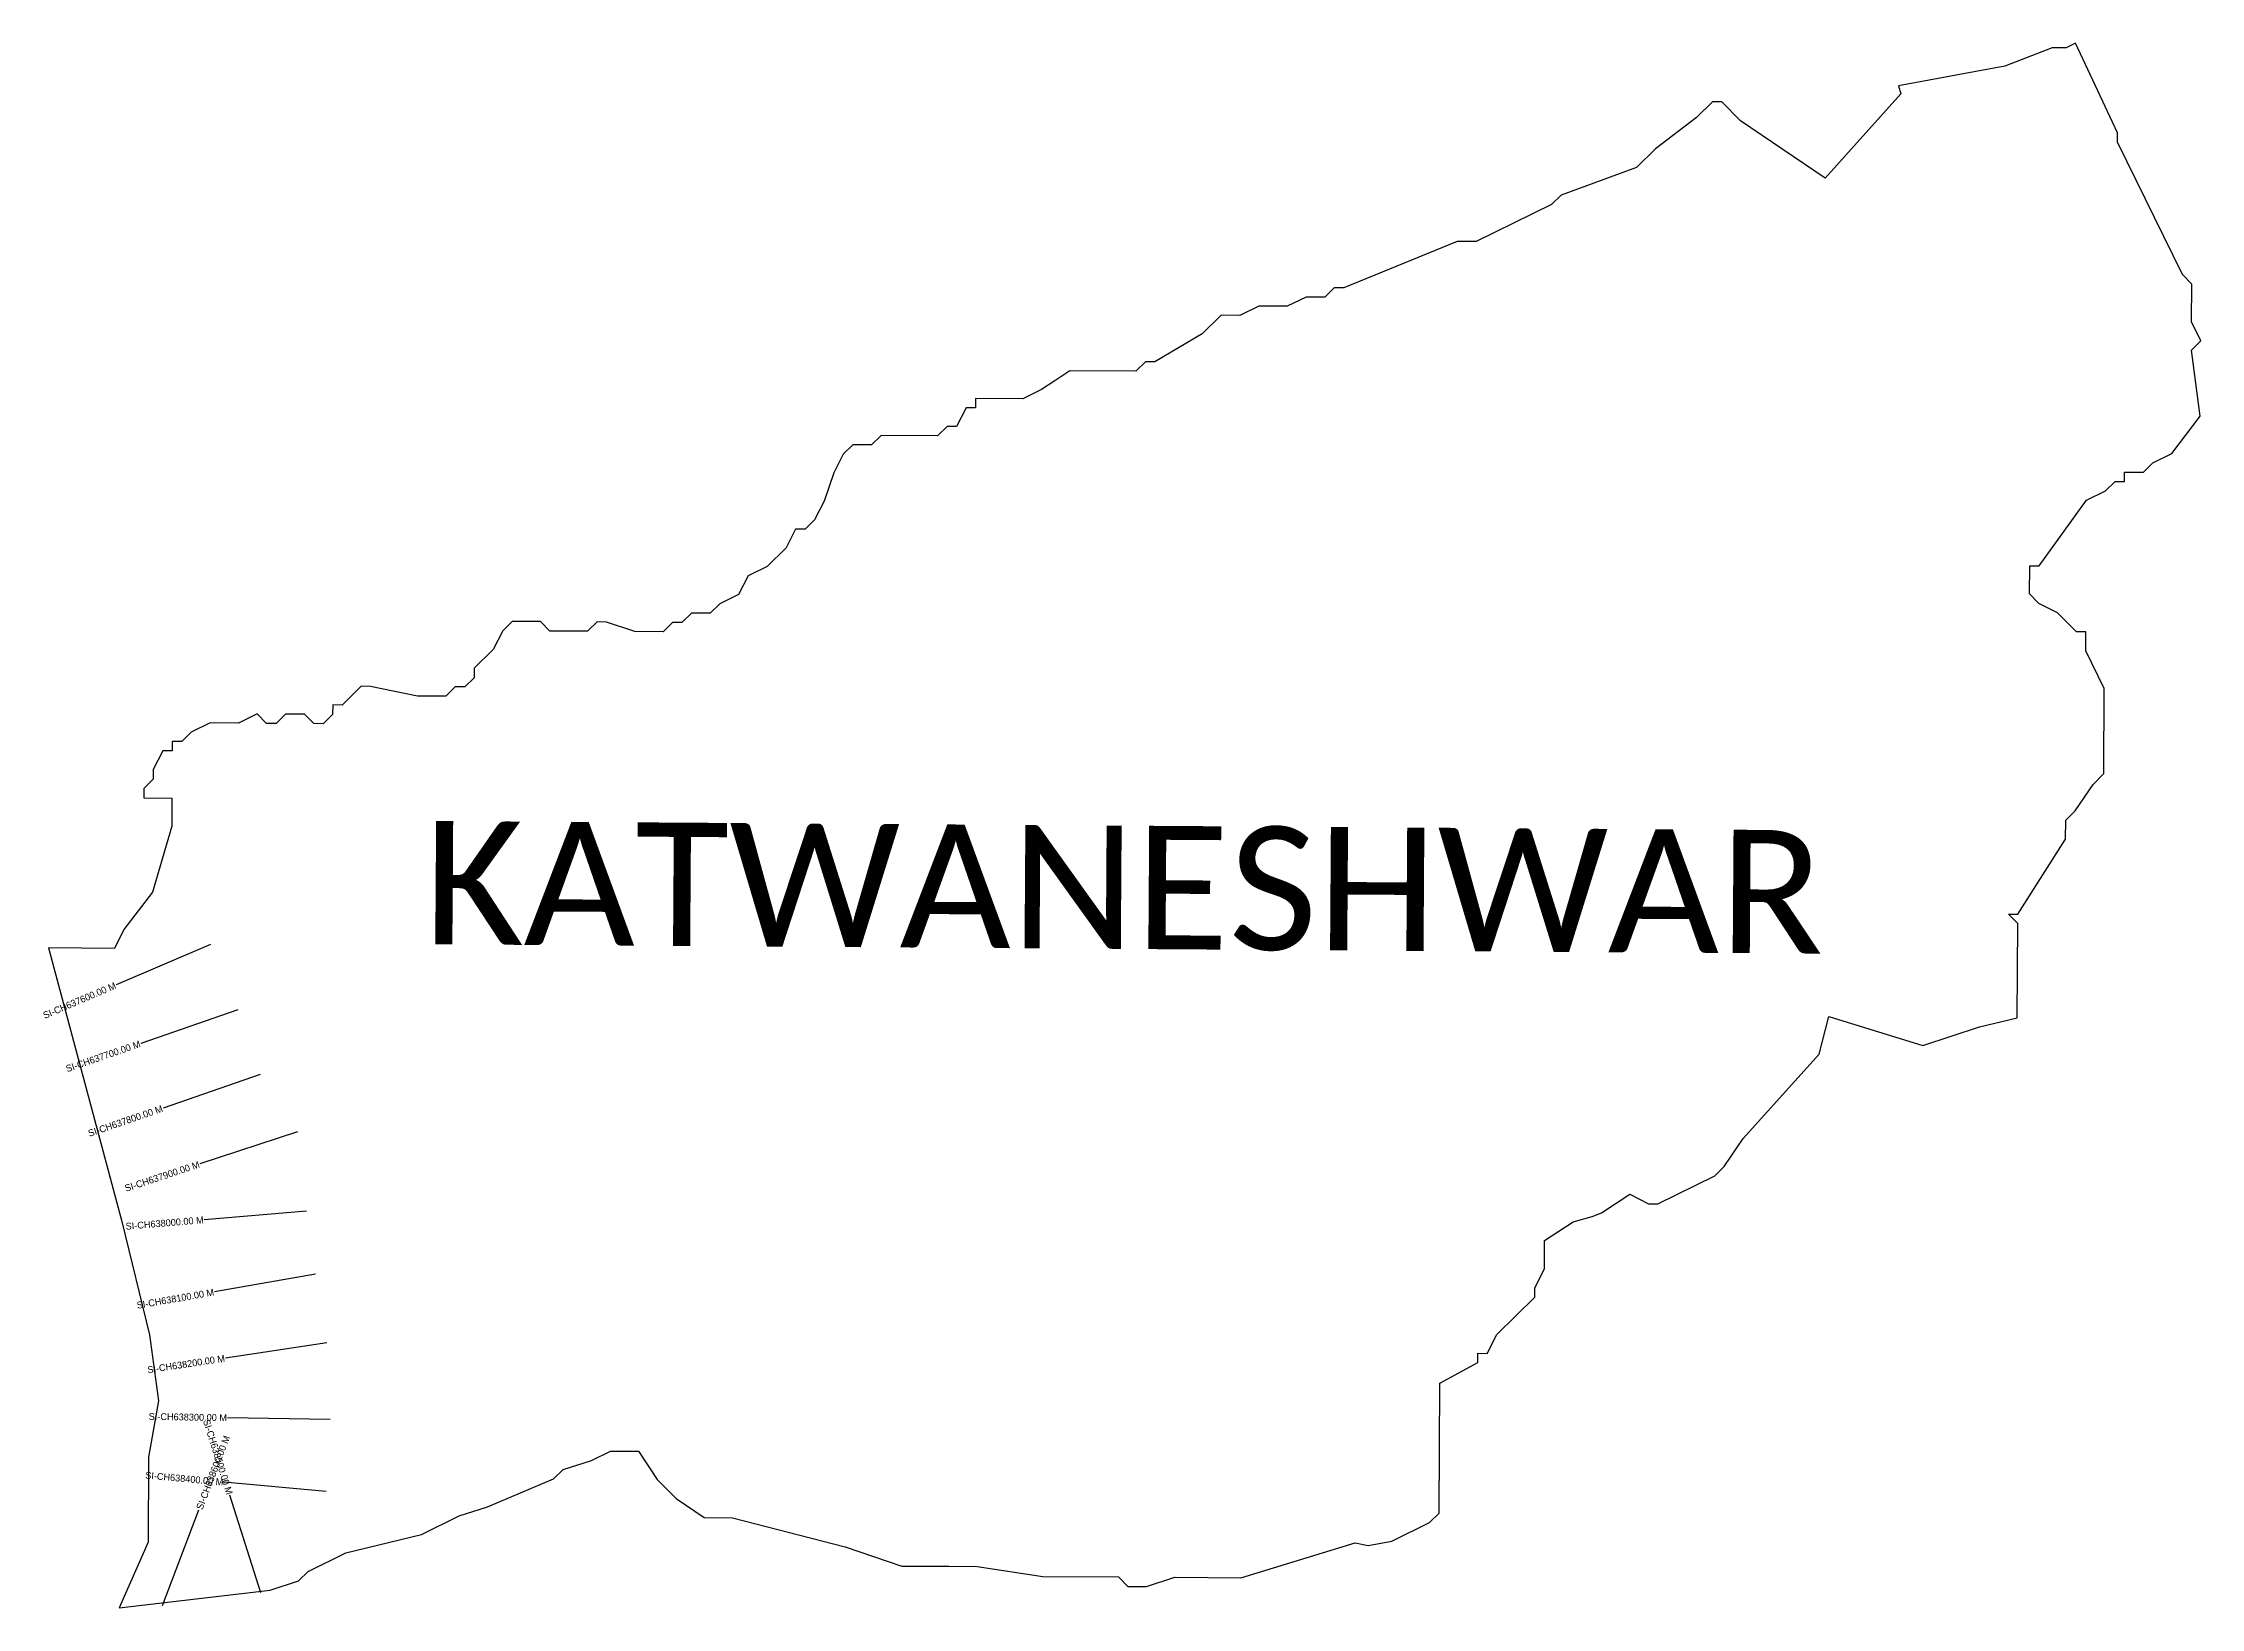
# Model space of a CAD drawing. Header units: metres. Extents: x 328363 to 331518, y 1804691 to 1806979.
import ezdxf
from ezdxf.enums import TextEntityAlignment as Align

# ---------------------------------------------------------------- set-up
doc = ezdxf.new("R2010")
doc.units = ezdxf.units.M
for name, color, linetype in [('CS', 134, 'Continuous'), ('CSMark', 6, 'Continuous'), ('VILLAGE BOUNDRY', 10, 'Continuous'), ('VILLAGE NAME', 250, 'Continuous')]:
    doc.layers.add(name, color=color, linetype=linetype)

msp = doc.modelspace()

# ---------------------------------------------------------------- linework, layer by layer
at = {"layer": 'CS'}
for p, q in [((328607.8, 1805660.8), (328469.9, 1805601.8)), ((328647.8, 1805565), (328506, 1805516.2)), ((328680.4, 1805470.5), (328538.5, 1805421.6)), ((328735, 1805386.8), (328592.5, 1805339.9)), ((328748.3, 1805270.8), (328598.9, 1805258.2)), ((328761.7, 1805178.5), (328613.9, 1805152.7)), ((328778.2, 1805078.1), (328629.9, 1805055.7)), ((328782.9, 1804966), (328633, 1804968.6)), ((328776.9, 1804860.8), (328627.6, 1804874.3)), ((328681.4, 1804712.6), (328636.3, 1804855.6)), ((328537.7, 1804693.8), (328591, 1804834))]:
    msp.add_line(p, q, dxfattribs=at)
at = {"layer": 'VILLAGE BOUNDRY', "flags": 128}
msp.add_lwpolyline([(331308.9, 1806145.7), (331281.4, 1806159.7), (331267.8, 1806173.5), (331268, 1806214.8), (331281.8, 1806214.7), (331351.3, 1806310.7), (331379, 1806324.3), (331392.9, 1806338), (331406.7, 1806337.9), (331406.8, 1806351.7), (331434.3, 1806351.5), (331448.2, 1806365.2), (331475.8, 1806378.8), (331517.5, 1806433.6), (331504.4, 1806530.2), (331518.3, 1806543.8), (331504.7, 1806571.5), (331505, 1806626.6), (331491.4, 1806640.5), (331396.2, 1806834), (331396.3, 1806847.8), (331335.2, 1806979.1), (331321.4, 1806972.3), (331300.7, 1806972.4), (331231.6, 1806945.3), (331076.2, 1806916.8), (331079.8, 1806905), (330968.7, 1806781.7), (330845.2, 1806865.4), (330817.9, 1806893), (330804.2, 1806893.1), (330780.8, 1806870.1), (330721, 1806824.7), (330693.3, 1806797.4), (330582.8, 1806756.8), (330568.9, 1806743.1), (330458.4, 1806688.8), (330430.8, 1806689), (330265, 1806621.2), (330251.2, 1806621.3), (330237.4, 1806607.6), (330209.8, 1806607.7), (330182.1, 1806594.2), (330140.8, 1806594.4), (330113.2, 1806580.9), (330085.6, 1806581.1), (330057.9, 1806553.7), (329988.7, 1806512.8), (329974.9, 1806512.9), (329961, 1806499.2), (329864.6, 1806499.8), (329843.9, 1806486.2), (329823.2, 1806472.7), (329795.5, 1806459), (329726.6, 1806459.4), (329726.5, 1806445.7), (329712.7, 1806445.8), (329698.7, 1806418.3), (329685, 1806418.4), (329671.1, 1806404.7), (329588.4, 1806405.3), (329574.6, 1806391.6), (329547, 1806391.8), (329533.1, 1806378.1), (329519.2, 1806350.6), (329505.1, 1806309.4), (329491.2, 1806281.9), (329477.3, 1806268.2), (329463.5, 1806268.3), (329449.5, 1806240.9), (329421.8, 1806213.5), (329394.1, 1806199.9), (329380.2, 1806172.5), (329352.5, 1806158.8), (329338.7, 1806145.2), (329311.1, 1806145.4), (329297.3, 1806131.7), (329283.5, 1806131.8), (329269.6, 1806118.1), (329228.3, 1806118.4), (329187, 1806132.4), (329173.3, 1806132.5), (329159.4, 1806118.8), (329104.3, 1806119.2), (329090.6, 1806133.1), (329076.8, 1806133.2), (329049.2, 1806133.4), (329035.4, 1806119.7), (329021.4, 1806092.2), (328993.7, 1806064.8), (328993.6, 1806051), (328979.7, 1806037.4), (328965.9, 1806037.5), (328952.1, 1806023.8), (328910.8, 1806024.1), (328842, 1806038.3), (328828.2, 1806038.4), (328800.4, 1806011), (328786.6, 1806011.1), (328786.5, 1805997.3), (328772.7, 1805983.7), (328758.9, 1805983.8), (328745.2, 1805997.6), (328717.7, 1805997.8), (328703.8, 1805984.1), (328690, 1805984.2), (328676.3, 1805998.1), (328648.7, 1805984.5), (328607.4, 1805984.8), (328579.7, 1805971.2), (328565.8, 1805957.5), (328552.1, 1805957.6), (328552, 1805943.8), (328538.2, 1805943.9), (328524.2, 1805916.5), (328524.1, 1805902.7), (328510.3, 1805889), (328510.2, 1805875.2), (328551.5, 1805874.9), (328551.2, 1805833.6), (328523, 1805737.3), (328481.3, 1805682.5), (328467.4, 1805655.1), (328370.9, 1805655.7), (328478.4, 1805255.4), (328518.7, 1805089.8), (328531.8, 1804993.3), (328517.4, 1804910.7), (328516.6, 1804786.7), (328474.6, 1804690.5), (328695.3, 1804716.6), (328736.7, 1804730.1), (328750.6, 1804743.8), (328805.9, 1804771), (328916.3, 1804797.8), (328971.5, 1804825), (329013, 1804838.5), (329109.7, 1804879.1), (329123.5, 1804892.8), (329165, 1804906.3), (329192.6, 1804919.9), (329234, 1804919.6), (329261.2, 1804878.1), (329288.6, 1804850.4), (329329.8, 1804822.6), (329371.1, 1804822.3), (329536.1, 1804779.8), (329618.6, 1804751.7), (329646.2, 1804751.5), (329687.5, 1804751.3), (329728.9, 1804751), (329825.2, 1804736.5), (329935.4, 1804735.8), (329949.1, 1804721.9), (329976.6, 1804721.7), (330018.1, 1804735.2), (330114.5, 1804734.6), (330281.6, 1804785.5), (330300.8, 1804781.6), (330335.3, 1804788.2), (330390.6, 1804815.4), (330404.5, 1804829.1), (330405.7, 1805019.1), (330461.1, 1805049.2), (330461.2, 1805062.9), (330474.9, 1805062.8), (330488.9, 1805090.3), (330544.4, 1805145), (330544.5, 1805158.8), (330558.4, 1805186.3), (330558.7, 1805227.6), (330600.3, 1805254.9), (330628.2, 1805263.1), (330641.7, 1805268.4), (330683.2, 1805295.6), (330710.6, 1805281.7), (330724.4, 1805281.6), (330807.4, 1805322.4), (330821.2, 1805336.1), (330849.1, 1805377.2), (330960.1, 1805500.5), (330974.2, 1805555.5), (331111.8, 1805513.2), (331194.6, 1805540.2), (331249.8, 1805553.6), (331250.7, 1805691.4), (331237, 1805705.3), (331250.8, 1805705.2), (331320.5, 1805814.9), (331320.7, 1805842.5), (331334.5, 1805856.2), (331360.6, 1805894.7), (331376.2, 1805911), (331377.1, 1806035), (331349.9, 1806090.3), (331350, 1806117.9), (331336.3, 1806118)], close=True, dxfattribs=at)

# ---------------------------------------------------------------- texts
at = {"layer": 'CSMark'}
for s, rotation, p in [('SI-CH637600.00 M', 23.1574, (328469, 1805601.4)), ('SI-CH637700.00 M', 18.9994, (328505, 1805515.9)), ('SI-CH637800.00 M', 18.9994, (328537.6, 1805421.3)), ('SI-CH637900.00 M', 18.2489, (328591.6, 1805339.6)), ('SI-CH638000.00 M', 4.8034, (328597.9, 1805258.1)), ('SI-CH638100.00 M', 9.8946, (328612.9, 1805152.5)), ('SI-CH638200.00 M', 8.5842, (328628.9, 1805055.6)), ('SI-CH638300.00 M', 359.0286, (328632, 1804968.6)), ('SI-CH638500.00 M', 287.5148, (328636, 1804856.6)), ('SI-CH638400.00 M', 354.8313, (328626.6, 1804874.4))]:
    msp.add_text(s, height=10, rotation=rotation, dxfattribs=at).set_placement(p, align=Align.MIDDLE_RIGHT)
msp.add_text('SI-CH638600.00 M', height=10, rotation=69.1576, dxfattribs=at).set_placement((328591.4, 1804834.9), align=Align.MIDDLE_LEFT)
at = {"layer": 'VILLAGE NAME', "insert": (328920.8, 1805841.5), "char_height": 180.345, "attachment_point": 1, "rotation": 359.6139}
msp.add_mtext_dynamic_manual_height_columns('{\\fCalibri|b0|i0|c0|p34;KATWANESHWAR}', width=1779.605, gutter_width=901.7, heights=[0], dxfattribs=at)

doc.saveas('drawing.dxf')
